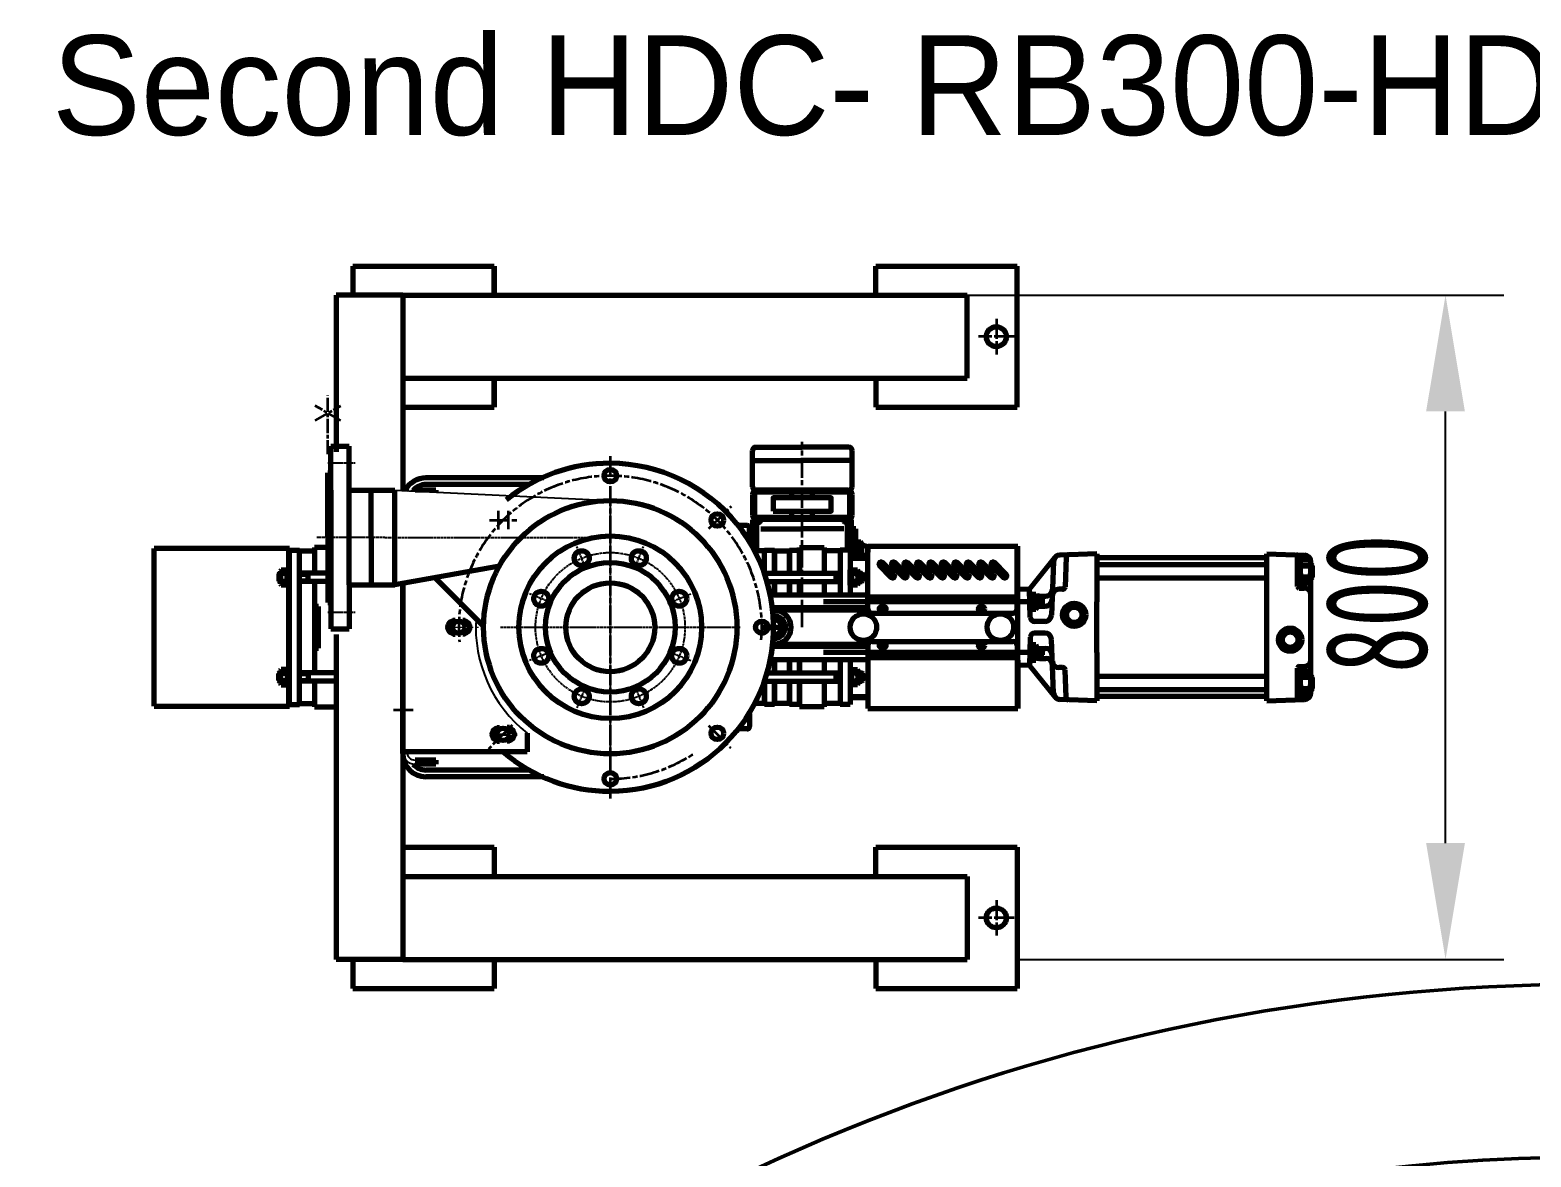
# Model space of a CAD drawing. Header units: millimetres. Extents: x 39335 to 110675, y -13954 to 36506.
# Drawn here: x 50725 to 52532, y 11491 to 12848 of the extents above; entities that cross this region are included whole.
import ezdxf

# ---------------------------------------------------------------- set-up
doc = ezdxf.new("R2010")
doc.units = ezdxf.units.MM
doc.linetypes.add('ACAD_ISO08W100', pattern=[36, 24, -3, 6, -3])
doc.linetypes.add('CENTERX2', pattern=[4, 2.5, -0.5, 0.5, -0.5])
doc.layers.add('AHL-CON-70', color=7, linetype='Continuous')
for name, color, linetype, lineweight in [('AM_0', 7, 'Continuous', 50), ('CAXA4', 3, 'Continuous', 25), ('M_EQUIP_E3', 3, 'Continuous', 35), ('M_EQUIP_E5', 2, 'Continuous', 50), ('M_EQUIP_E7', 7, 'Continuous', 70), ('M_EQUIP_E8', 8, 'ACAD_ISO08W100', 18), ('M_EQUIP_H_', 4, 'Continuous', 25), ('Object_Lines', 5, 'Continuous', 20), ('RED', 1, 'Continuous', 9)]:
    doc.layers.add(name, color=color, linetype=linetype, lineweight=lineweight)
doc.styles.add('\\M+5B1EA\\M+5D7BC', font='', dxfattribs={"width": 0.667})
doc.styles.add('ta', font='romai___.ttf')
doc.styles.get('\\M+5B1EA\\M+5D7BC').set_extended_font_data('FangSong_GB2312')
doc.dimstyles.new('\\M+5B1EA\\M+5D7BC', dxfattribs={"dimscale": 35, "dimtxt": 3.5, "dimasz": 4, "dimexe": 2, "dimexo": 0, "dimtad": 1, "dimdec": 1, "dimdsep": 46, "dimtxsty": '\\M+5B1EA\\M+5D7BC', "dimcen": 0, "dimdle": 6, "dimazin": 2, "dimtfac": 1, "dimtdec": 1, "dimtmove": 0, "dimatfit": 3, "dimfxl": 0, "dimtolj": 1, "dimtzin": 0, "dimarcsym": 0})

# ---------------------------------------------------------------- blocks, each defined once
blk = doc.blocks.new('TOIMITUSR')
at = {"layer": 'M_EQUIP_E3', "linetype": 'ACAD_ISO08W100', "lineweight": 35}
for p, q in [((30, 0), (130, 0)), ((87.5, -21.7), (112.5, 21.7)), ((87.5, 21.7), (112.5, -21.7))]:
    blk.add_line(p, q, dxfattribs=at)
blk = doc.blocks.new('A$C408A2458')
at = {"lineweight": 25}
blk.add_line((171.2, 259.6), (158.5, 0), dxfattribs=at)
at = {"layer": 'AHL-CON-70', "linetype": 'Continuous'}
for p, q in [((-1.5, 188.5), (-1.5, 176.5)), ((13.5, 188.5), (13.5, 176.5)), ((-130.5, 135), (-130.5, 123)), ((-115.5, 135), (-115.5, 123))]:
    blk.add_line(p, q, dxfattribs=at)
at = {"layer": 'AHL-CON-70'}
for centre, radius, start, end in [((-144, 235), 15, 90, 180), ((-144, 235), 10, 90, 180), ((156, 235), 15, 0, 18.9563)]:
    blk.add_arc(centre, radius, start, end, dxfattribs=at)
at = {"layer": 'AHL-CON-70', "linetype": 'Continuous'}
blk.add_arc((6, 0), 162, 86.2698, 141.8819, dxfattribs=at)
at = {"layer": 'M_EQUIP_E3', "color": 3, "linetype": 'ACAD_ISO08W100', "lineweight": 35}
for p, q in [((-94, 237.2), (-94, 262.8)), ((17.3, 188.5), (-5.5, 188.5)), ((17.4, 176.5), (-5, 176.5)), ((-112, 118), (-140.8, 146.8)), ((-123, 145), (-123, 112.3)), ((135.1, 145.4), (135.1, 112.6)), ((-111.8, 135), (-134.5, 135)), ((146.3, 135), (123.6, 135)), ((-111.6, 123), (-134.1, 123)), ((146.4, 123), (124, 123)), ((212.1, 0), (-200.1, 0)), ((-112.2, -118.2), (-139.4, -145)), ((124.9, -118.9), (151.9, -145.9)), ((-344, -486.4), (-344, -443.6)), ((356, -486.4), (356, -443.6)), ((-322.6, -465), (-365.4, -465)), ((377.4, -465), (334.6, -465))]:
    blk.add_line(p, q, dxfattribs=at)
at = {"layer": 'M_EQUIP_E3', "linetype": 'ACAD_ISO08W100', "lineweight": 35}
for p, q in [((-9, -197.8), (21, -197.8)), ((6, -231.2), (229.5, -231.2))]:
    blk.add_line(p, q, dxfattribs=at)
at = {"layer": 'M_EQUIP_E3', "color": 3, "linetype": 'ACAD_ISO08W100', "lineweight": 35}
for start, end in [(265.2657, 95.4934), (180, 213.6438)]:
    blk.add_arc((6, 0), 182.5, start, end, dxfattribs=at)
at = {"layer": 'M_EQUIP_E5', "linetype": 'Continuous', "lineweight": 70}
for p, q in [((-89, 549.2), (-89, 386.2)), ((-89, 549.2), (101, 549.2)), ((101, 386.2), (101, 549.2)), ((-59, 398.2), (-58.1, 399.2)), ((-49, 398.2), (-59, 398.2)), ((-59, 397.2), (-59, 398.2)), ((-58.1, 399.2), (-58.1, 397.2)), ((-58.1, 399.2), (-49.9, 399.2)), ((-49.9, 399.2), (-49, 398.2)), ((-49.9, 399.2), (-49.9, 397.2)), ((-49, 397.2), (-49, 398.2)), ((61.9, 399.2), (61, 398.2)), ((61, 397.2), (61, 398.2)), ((61, 398.2), (71, 398.2)), ((61.9, 399.2), (61.9, 397.2)), ((70.1, 399.2), (61.9, 399.2)), ((70.1, 399.2), (70.1, 397.2)), ((71, 398.2), (70.1, 399.2)), ((71, 397.2), (71, 398.2)), ((-89, 387.2), (101, 387.2)), ((-89, 386.2), (101, 386.2)), ((-87, 386.2), (-87, 374.2)), ((-43.5, 389.2), (-64.5, 389.2)), ((-64.5, 389.2), (-64.5, 387.2)), ((-64.5, 387.2), (-43.5, 387.2)), ((-63.2, 396.4), (-61.7, 397.1)), ((-63.2, 396.4), (-63.2, 390)), ((-61.7, 389.2), (-63.2, 390)), ((-61.7, 397.1), (-60.1, 397.1)), ((-60.1, 389.2), (-61.7, 389.2)), ((-47.1, 397.2), (-60.9, 397.2)), ((-47.1, 389.2), (-60.9, 389.2)), ((-60.1, 397.1), (-58.6, 396.4)), ((-58.6, 390), (-60.1, 389.2)), ((-58.6, 396.4), (-55.6, 397.1)), ((-58.6, 390), (-58.6, 396.4)), ((-55.6, 389.2), (-58.6, 390)), ((-55.6, 397.1), (-52.4, 397.1)), ((-52.4, 389.2), (-55.6, 389.2)), ((-52.4, 397.1), (-49.4, 396.4)), ((-49.4, 390), (-52.4, 389.2)), ((-49.4, 396.4), (-47.9, 397.1)), ((-49.4, 396.4), (-49.4, 390)), ((-47.9, 389.2), (-49.4, 390)), ((-47.9, 397.1), (-46.2, 397.1)), ((-46.2, 389.2), (-47.9, 389.2)), ((-46.2, 397.1), (-44.8, 396.4)), ((-44.8, 390), (-46.2, 389.2)), ((-44.8, 390), (-44.8, 396.4)), ((-43.5, 387.2), (-43.5, 389.2)), ((55.5, 387.2), (55.5, 389.2)), ((55.5, 389.2), (76.5, 389.2)), ((76.5, 387.2), (55.5, 387.2)), ((58.2, 397.1), (56.8, 396.4)), ((56.8, 390), (56.8, 396.4)), ((56.8, 390), (58.2, 389.2)), ((59.9, 397.1), (58.2, 397.1)), ((58.2, 389.2), (59.9, 389.2)), ((59.1, 397.2), (72.9, 397.2)), ((59.1, 389.2), (72.9, 389.2)), ((61.4, 396.4), (59.9, 397.1)), ((59.9, 389.2), (61.4, 390)), ((64.4, 397.1), (61.4, 396.4)), ((61.4, 396.4), (61.4, 390)), ((61.4, 390), (64.4, 389.2)), ((67.6, 397.1), (64.4, 397.1)), ((64.4, 389.2), (67.6, 389.2)), ((70.6, 396.4), (67.6, 397.1)), ((67.6, 389.2), (70.6, 390)), ((72.1, 397.1), (70.6, 396.4)), ((70.6, 390), (70.6, 396.4)), ((70.6, 390), (72.1, 389.2)), ((73.7, 397.1), (72.1, 397.1)), ((72.1, 389.2), (73.7, 389.2)), ((75.2, 396.4), (73.7, 397.1)), ((73.7, 389.2), (75.2, 390)), ((75.2, 396.4), (75.2, 390)), ((76.5, 389.2), (76.5, 387.2)), ((99, 386.2), (99, 374.2)), ((-87, 374.2), (99, 374.2)), ((-86, 374.2), (-86, 356.2)), ((-59, 330), (-59, 374.2)), ((-49, 363.7), (-59, 363.7)), ((-58.1, 374.2), (-58.1, 363.7)), ((-49.9, 374.2), (-49.9, 363.7)), ((-49, 330), (-49, 374.2)), ((61, 340), (61, 374.2)), ((61, 363.7), (71, 363.7)), ((61.9, 374.2), (61.9, 363.7)), ((70.1, 374.2), (70.1, 363.7)), ((71, 340), (71, 374.2)), ((98, 374.2), (98, 356.2)), ((-90, 356.2), (-90, 330)), ((-59, 356.2), (-90, 356.2)), ((61, 356.2), (-49, 356.2)), ((-19, 354.2), (-19, 351.2)), ((31, 354.2), (-19, 354.2)), ((-19, 351.2), (31, 351.2)), ((31, 351.2), (31, 354.2)), ((102, 356.2), (71, 356.2)), ((102, 340), (102, 356.2)), ((-116.5, -164.8), (-116.5, -154.9)), ((128.5, -164.8), (128.5, -154.9)), ((-98.1, -167.8), (-113.5, -167.8)), ((-86, -185.8), (-86, -174.8)), ((98, -185.8), (98, -174.8)), ((106, -170.8), (106, -170.3)), ((110.1, -167.8), (125.5, -167.8)), ((-87, -185.8), (-59, -185.8)), ((-87, -197.8), (-87, -185.8)), ((-59, -197.8), (-87, -197.8)), ((-59, -185.8), (-86, -185.8)), ((-86, -197.8), (-59, -197.8)), ((-86, -215.8), (-86, -197.8)), ((-59, -186.5), (-59, -276.8)), ((-49, -189.7), (-49, -276.8)), ((-49, -197.8), (-33, -197.8)), ((-34, -197.8), (-49, -197.8)), ((-33, -193.6), (-33, -310.1)), ((-17.3, -310.3), (-17.3, -196.1)), ((-16, -310.1), (-16, -196.3)), ((-14.7, -310.3), (-14.7, -196.4)), ((6, -182.8), (6, -212.8)), ((26.7, -310.3), (26.7, -196.4)), ((28, -310.1), (28, -196.3)), ((29.3, -310.3), (29.3, -196.1)), ((45, -193.6), (45, -310.1)), ((61, -197.8), (45, -197.8)), ((46, -197.8), (61, -197.8)), ((61, -189.7), (61, -276.8)), ((71, -185.8), (99, -185.8)), ((71, -186.5), (71, -276.8)), ((99, -197.8), (71, -197.8)), ((71, -197.8), (98, -197.8)), ((98, -197.8), (98, -215.8)), ((99, -185.8), (99, -197.8)), ((-87, -227.8), (-87, -215.8)), ((-87, -215.8), (-59, -215.8)), ((-59, -215.8), (-86, -215.8)), ((-33, -215.8), (-49, -215.8)), ((-49, -215.8), (-34, -215.8)), ((45, -215.8), (61, -215.8)), ((61, -215.8), (46, -215.8)), ((98, -215.8), (71, -215.8)), ((71, -215.8), (99, -215.8)), ((99, -215.8), (99, -227.8)), ((-90, -257.8), (-90, -227.8)), ((-90, -227.8), (-59, -227.8)), ((-59, -227.8), (-87, -227.8)), ((-33, -227.8), (-49, -227.8)), ((-49, -227.8), (-34, -227.8)), ((45, -227.8), (61, -227.8)), ((61, -227.8), (46, -227.8)), ((99, -227.8), (71, -227.8)), ((71, -227.8), (102, -227.8)), ((102, -227.8), (102, -257.8)), ((-59, -257.8), (-90, -257.8)), ((-86, -276.8), (-86, -257.8)), ((-33, -257.8), (-49, -257.8)), ((-24.5, -523.2), (-24.5, -257)), ((36.5, -523.2), (36.5, -257)), ((61, -257.8), (45, -257.8)), ((102, -257.8), (71, -257.8)), ((98, -276.8), (98, -257.8)), ((-33, -276.8), (-87, -276.8)), ((-87, -288.8), (-87, -276.8)), ((-33, -288.8), (-87, -288.8)), ((-79, -310.1), (-79, -288.8)), ((-77.3, -288.8), (-77.3, -310.1)), ((-65, -290.4), (-65, -288.8)), ((-49, -271.7), (-59, -271.7)), ((-58.1, -276.8), (-58.1, -271.7)), ((-49.9, -276.8), (-49.9, -271.7)), ((-43, -290.4), (-43, -288.8)), ((99, -276.8), (45, -276.8)), ((99, -288.8), (45, -288.8)), ((55, -290.4), (55, -288.8)), ((56.7, -288.8), (75.3, -288.8)), ((71, -271.7), (61, -271.7)), ((61.9, -276.8), (61.9, -271.7)), ((70.1, -276.8), (70.1, -271.7)), ((77, -290.4), (77, -288.8)), ((89.3, -288.8), (89.3, -310.1)), ((91, -288.8), (91, -310.1)), ((99, -288.8), (99, -276.8)), ((-43, -290.4), (-65, -290.4)), ((-63.2, -297.6), (-63.2, -291.2)), ((-47.1, -290.4), (-60.9, -290.4)), ((-47.1, -298.4), (-60.9, -298.4)), ((-59, -298.4), (-59, -303.4)), ((-59, -303.4), (-58.1, -304.3)), ((-49, -303.4), (-59, -303.4)), ((-58.6, -291.2), (-58.6, -297.6)), ((-58.1, -304.3), (-58.1, -298.4)), ((-58.1, -304.3), (-49.9, -304.3)), ((-49.9, -304.3), (-49.9, -298.4)), ((-49.9, -304.3), (-49, -303.4)), ((-49.4, -297.6), (-49.4, -291.2)), ((-49, -298.4), (-49, -303.4)), ((-44.8, -291.2), (-44.8, -297.6)), ((77, -290.4), (55, -290.4)), ((56.8, -297.6), (56.8, -291.2)), ((72.9, -290.4), (59.1, -290.4)), ((72.9, -298.4), (59.1, -298.4)), ((61, -298.4), (61, -303.4)), ((61, -303.4), (61.9, -304.3)), ((71, -303.4), (61, -303.4)), ((61.4, -291.2), (61.4, -297.6)), ((61.9, -304.3), (61.9, -298.4)), ((61.9, -304.3), (70.1, -304.3)), ((70.1, -304.3), (70.1, -298.4)), ((70.1, -304.3), (71, -303.4)), ((70.6, -297.6), (70.6, -291.2)), ((71, -298.4), (71, -303.4)), ((75.2, -291.2), (75.2, -297.6)), ((-91.7, -310.1), (-91.7, -490.8)), ((-16, -310.1), (-91.7, -310.1)), ((-30.5, -310.1), (-30.5, -490.1)), ((-11, -315.1), (-11, -485.1)), ((23, -315.1), (23, -485.1)), ((28, -310.1), (103.7, -310.1)), ((42.5, -310.1), (42.5, -490.1)), ((66.1, -338.4), (80.3, -324.2)), ((103.7, -310.1), (103.7, -490.8)), ((-16, -326.4), (-17.5, -327.3)), ((-17.5, -327.3), (-17.5, -329)), ((-17.5, -329), (-16, -329.9)), ((-14.5, -327.3), (-16, -326.4)), ((-16, -329.9), (-14.5, -329)), ((-14.5, -329), (-14.5, -327.3)), ((26.5, -327.3), (28, -326.4)), ((26.5, -329), (26.5, -327.3)), ((28, -329.9), (26.5, -329)), ((28, -326.4), (29.5, -327.3)), ((29.5, -329), (28, -329.9)), ((29.5, -327.3), (29.5, -329)), ((66.1, -353.4), (80.3, -339.2)), ((69.7, -341.9), (83.8, -327.8)), ((69.7, -356.9), (83.8, -342.8)), ((66.1, -368.4), (80.3, -354.2)), ((69.7, -371.9), (83.8, -357.8)), ((66.1, -383.4), (80.3, -369.2)), ((69.7, -386.9), (83.8, -372.8)), ((66.1, -398.4), (80.3, -384.2)), ((69.7, -401.9), (83.8, -387.8)), ((66.1, -413.4), (80.3, -399.2)), ((66.1, -428.4), (80.3, -414.2)), ((69.7, -416.9), (83.8, -402.8)), ((66.1, -443.4), (80.3, -429.2)), ((69.7, -431.9), (83.8, -417.8)), ((69.7, -446.9), (83.8, -432.8)), ((-16, -445.4), (-17.5, -446.3)), ((-17.5, -446.3), (-17.5, -448)), ((-17.5, -448), (-16, -448.9)), ((-14.5, -446.3), (-16, -445.4)), ((-16, -448.9), (-14.5, -448)), ((-14.5, -448), (-14.5, -446.3)), ((26.5, -446.3), (28, -445.4)), ((26.5, -448), (26.5, -446.3)), ((28, -448.9), (26.5, -448)), ((28, -445.4), (29.5, -446.3)), ((29.5, -448), (28, -448.9)), ((29.5, -446.3), (29.5, -448)), ((66.1, -458.4), (80.3, -444.2)), ((69.7, -461.9), (83.8, -447.8)), ((66.1, -473.4), (80.3, -459.2)), ((69.7, -476.9), (83.8, -462.8)), ((-16, -490.1), (-91.7, -490.1)), ((-33.8, -490.8), (-91.7, -490.8)), ((-40, -504.8), (-78, -535.6)), ((-40, -504.8), (-39.5, -490.8)), ((-5.8, -505.9), (-40, -504.8)), ((-39.5, -490.8), (51.5, -490.8)), ((-33.8, -490.8), (-33.8, -490.1)), ((-33.7, -506.1), (-33.7, -512.5)), ((-17.5, -505.3), (-31.4, -505.3)), ((-29.1, -512.5), (-29.1, -506.1)), ((-19.8, -506.1), (-19.8, -512.5)), ((-15.2, -512.5), (-15.2, -506.1)), ((17.8, -505.9), (52, -504.8)), ((27.2, -512.5), (27.2, -506.1)), ((28, -490.1), (103.7, -490.1)), ((29.5, -505.3), (43.4, -505.3)), ((31.8, -506.1), (31.8, -512.5)), ((41.1, -512.5), (41.1, -506.1)), ((45.7, -506.1), (45.7, -512.5)), ((45.8, -490.8), (45.8, -490.1)), ((45.8, -490.8), (103.7, -490.8)), ((52, -504.8), (51.5, -490.8)), ((52, -504.8), (90, -535.6)), ((-31.5, -517.1), (-31.5, -513.3)), ((-31.5, -517.1), (-31.5, -524.6)), ((-17.5, -513.3), (-31.4, -513.3)), ((-29.5, -513.3), (-29.5, -517.9)), ((-28.6, -518.8), (-29.5, -517.9)), ((-29.5, -517.9), (-19.5, -517.9)), ((-28.6, -518.8), (-28.5, -513.3)), ((-20.4, -518.8), (-28.6, -518.8)), ((-20.4, -518.8), (-20.4, -513.3)), ((-19.5, -517.9), (-20.4, -518.8)), ((-19.5, -513.3), (-19.5, -517.9)), ((-19.5, -517.1), (-19.5, -524.2)), ((-1, -523.5), (-1, -510.9)), ((13, -523.5), (13, -510.9)), ((29.5, -513.3), (43.4, -513.3)), ((31.5, -513.3), (31.5, -517.9)), ((31.5, -517.1), (31.5, -524.2)), ((41.5, -517.9), (31.5, -517.9)), ((31.5, -517.9), (32.4, -518.8)), ((32.4, -518.8), (32.4, -513.3)), ((32.4, -518.8), (40.6, -518.8)), ((40.6, -518.8), (40.5, -513.3)), ((40.6, -518.8), (41.5, -517.9)), ((41.5, -513.3), (41.5, -517.9)), ((43.5, -517.1), (43.5, -513.3)), ((43.5, -517.1), (43.5, -524.6)), ((-82.5, -585.8), (-81, -541.5)), ((-73.2, -533.8), (-8.7, -531.5)), ((-42.6, -544.8), (-42.6, -540.4)), ((85.2, -533.8), (20.7, -531.5)), ((51.7, -544.7), (51.7, -540.3)), ((94.5, -585.8), (93, -541.5)), ((-78.4, -549), (-45.5, -547.8)), ((90.4, -549), (54.6, -547.7)), ((-24.5, -585.8), (-82.5, -585.8)), ((-77.5, -790.8), (-77.5, -585.8)), ((-69.2, -790.8), (-69.2, -585.8)), ((-53.2, -790.8), (-53.2, -585.8)), ((-24.5, -585.8), (36.5, -585.8)), ((94.5, -585.8), (36.5, -585.8)), ((65.2, -790.8), (65.2, -585.8)), ((81.2, -790.8), (81.2, -585.8)), ((89.5, -790.8), (89.5, -585.8)), ((-82.5, -790.8), (-34.5, -790.8)), ((-82.5, -790.8), (-80.9, -836.1)), ((-34.5, -790.8), (46.5, -790.8)), ((46.5, -790.8), (94.5, -790.8)), ((94.5, -790.8), (92.9, -836.1)), ((-79.3, -827.8), (-43.2, -827.8)), ((-72.3, -830.8), (-75, -832.4)), ((-61.2, -830.8), (-72.3, -830.8)), ((-50.1, -830.8), (-61.2, -830.8)), ((-47.3, -832.4), (-50.1, -830.8)), ((-41.2, -829.8), (-41.2, -835.8)), ((53.2, -829.8), (53.2, -835.8)), ((55.2, -827.8), (91.3, -827.8)), ((62.1, -830.8), (59.3, -832.4)), ((73.2, -830.8), (62.1, -830.8)), ((84.3, -830.8), (73.2, -830.8)), ((87, -832.4), (84.3, -830.8)), ((-75, -832.4), (-73.6, -831.6)), ((-75, -832.4), (-75, -842.2)), ((-75, -842.2), (-75, -832.4)), ((-73.6, -843), (-75, -842.2)), ((-75, -842.2), (-72.3, -843.8)), ((-72.9, -843.8), (84.9, -843.8)), ((-69.2, -843.8), (-69.2, -844.5)), ((-69.2, -844.5), (-61.2, -844.5)), ((-61.2, -844.5), (-69.2, -844.5)), ((-69.2, -844.5), (-67.9, -845.8)), ((-68.1, -832.4), (-68.1, -842.2)), ((-68.1, -842.2), (-68.1, -832.4)), ((-67.9, -845.8), (-61.2, -845.8)), ((-53.2, -844.5), (-61.2, -844.5)), ((-61.2, -844.5), (-53.2, -844.5)), ((-61.2, -845.8), (-54.5, -845.8)), ((-54.5, -845.8), (-53.2, -844.5)), ((-53.2, -844.5), (-53.2, -843.8)), ((-50.1, -843.8), (-47.3, -842.2)), ((-47.3, -842.2), (-47.3, -832.4)), ((59.3, -832.4), (60.7, -831.6)), ((59.3, -842.2), (59.3, -832.4)), ((59.3, -832.4), (59.3, -842.2)), ((60.7, -843), (59.3, -842.2)), ((59.3, -842.2), (62.1, -843.8)), ((65.2, -843.8), (65.2, -844.5)), ((73.2, -844.5), (65.2, -844.5)), ((65.2, -844.5), (73.2, -844.5)), ((65.2, -844.5), (66.5, -845.8)), ((66.3, -842.2), (66.3, -832.4)), ((66.3, -832.4), (66.3, -842.2)), ((66.5, -845.8), (73.2, -845.8)), ((73.2, -844.5), (81.2, -844.5)), ((81.2, -844.5), (73.2, -844.5)), ((73.2, -845.8), (79.9, -845.8)), ((79.9, -845.8), (81.2, -844.5)), ((81.2, -844.5), (81.2, -843.8)), ((84.3, -843.8), (87, -842.2)), ((87, -842.2), (87, -832.4))]:
    blk.add_line(p, q, dxfattribs=at)
for points in [[(-61.2, -827.8), (-76.2, -827.8), (-76.2, -830.8), (-61.2, -830.8), (-46.2, -830.8), (-46.2, -827.8)], [(73.2, -827.8), (58.2, -827.8), (58.2, -830.8), (73.2, -830.8), (88.2, -830.8), (88.2, -827.8)]]:
    blk.add_lwpolyline(points, close=True, dxfattribs=at)
for points in [[(-61.2, -830.8, -0.143534), (-54.2, -832.4), (-54.2, -842.2), (-54.2, -832.4, -0.28521), (-48.7, -831.6), (-47.3, -832.4), (-47.3, -842.2), (-48.7, -843, -0.28521), (-54.2, -842.2, -0.11397), (-59.7, -843.8)], [(73.2, -830.8, -0.143534), (80.1, -832.4), (80.1, -842.2), (80.1, -832.4, -0.28521), (85.7, -831.6), (87, -832.4), (87, -842.2), (85.7, -843, -0.28521), (80.1, -842.2, -0.11397), (74.7, -843.8)]]:
    blk.add_lwpolyline(points, format="xyb", dxfattribs=at)
for centre, radius in [((6, -304.8), 16), ((-16, -328.1), 3.5), ((28, -328.1), 3.5), ((-16, -328.1), 1.73), ((-16, -328.1), 1), ((28, -328.1), 1.73), ((28, -328.1), 1), ((-16, -447.1), 3.5), ((-16, -447.1), 1.73), ((-16, -447.1), 1), ((28, -447.1), 3.5), ((28, -447.1), 1.73), ((28, -447.1), 1), ((6, -469.8), 16), ((21, -558.8), 14), ((21, -558.8), 9.29), ((-9, -818.8), 14), ((-9, -818.8), 9.29)]:
    blk.add_circle(centre, radius, dxfattribs=at)
for centre, radius, start, end in [((-113.5, -164.8), 3, 180, 270), ((125.5, -164.8), 3, 270, 0), ((6, -197.8), 20, 176.195, 3.805), ((6, -197.8), 13.3, 176.7121, 3.2879), ((6, -197.8), 10, 176.7385, 187.5946), ((6, -197.8), 8.65, 176.6508, 3.3492), ((6, -197.8), 10, 255.0686, 3.2615), ((-60.9, -294.2), 3.73, 51.7868, 128.2132), ((-60.9, -294.7), 3.73, 231.7868, 308.2132), ((-54, -304.2), 13.7, 70.3471, 109.6529), ((-54, -284.7), 13.7, 250.3471, 289.6529), ((-47.1, -294.2), 3.73, 51.7868, 128.2132), ((-47.1, -294.7), 3.73, 231.7868, 308.2132), ((59.1, -294.2), 3.73, 51.7868, 128.2132), ((59.1, -294.7), 3.73, 231.7868, 308.2132), ((66, -304.2), 13.7, 70.3471, 109.6529), ((66, -284.7), 13.7, 250.3471, 289.6529), ((72.9, -294.2), 3.73, 51.7868, 128.2132), ((72.9, -294.7), 3.73, 231.7868, 308.2132), ((-16, -326.1), 2.25, 20.7424, 159.2576), ((-16, -315.1), 5, 0, 90), ((28, -315.1), 5, 90, 180), ((28, -326.1), 2.25, 20.7424, 159.2576), ((82, -326), 2.5, 315, 135), ((-16, -330.1), 2.25, 200.7424, 339.2576), ((28, -330.1), 2.25, 200.7424, 339.2576), ((67.9, -340.1), 2.5, 135, 315), ((82, -341), 2.5, 315, 135), ((67.9, -355.1), 2.5, 135, 315), ((82, -356), 2.5, 315, 135), ((67.9, -370.1), 2.5, 135, 315), ((82, -371), 2.5, 315, 135), ((67.9, -385.1), 2.5, 135, 315), ((82, -386), 2.5, 315, 135), ((67.9, -400.1), 2.5, 135, 315), ((67.9, -415.1), 2.5, 135, 315), ((82, -401), 2.5, 315, 135), ((82, -416), 2.5, 315, 135), ((67.9, -430.1), 2.5, 135, 315), ((82, -431), 2.5, 315, 135), ((67.9, -445.1), 2.5, 135, 315), ((82, -446), 2.5, 315, 135), ((67.9, -460.1), 2.5, 135, 315), ((82, -461), 2.5, 315, 135), ((-16, -485.1), 5, 270, 0), ((28, -485.1), 5, 180, 270), ((67.9, -475.1), 2.5, 135, 315), ((-36.5, -510.3), 5, 56.4627, 88), ((-31.4, -509.1), 3.73, 51.7868, 128.2132), ((-24.5, -519.1), 13.7, 70.3471, 109.6529), ((-17.5, -509.1), 3.73, 51.7868, 128.2132), ((-6, -510.9), 5, 0, 88), ((18, -510.9), 5, 92, 180), ((29.5, -509.1), 3.73, 51.7868, 128.2132), ((36.5, -519.1), 13.7, 70.3471, 109.6529), ((43.4, -509.1), 3.73, 51.7868, 128.2132), ((48.5, -510.3), 5, 92, 123.5373), ((-31.4, -509.6), 3.73, 231.7868, 308.2132), ((-24.5, -499.6), 13.7, 250.3471, 289.6529), ((-27.5, -524.2), 8, 272, 0), ((-17.5, -509.6), 3.73, 231.7868, 308.2132), ((-9, -523.5), 8, 272, 0), ((21, -523.5), 8, 180, 268), ((29.5, -509.6), 3.73, 231.7868, 308.2132), ((39.5, -524.2), 8, 180, 268), ((36.5, -499.6), 13.7, 250.3471, 289.6529), ((43.4, -509.6), 3.73, 231.7868, 308.2132), ((-73, -541.8), 8, 92, 178), ((-34.6, -540.4), 8, 92, 180), ((-39.5, -524.6), 8, 272, 0), ((51.5, -524.6), 8, 180, 268), ((43.7, -540.3), 8, 0, 88), ((85, -541.8), 8, 2, 88), ((-78.3, -552), 3, 92, 178), ((-45.6, -544.8), 3, 272, 0), ((21, -558.8), 10.4, 159.6792, 112.4906), ((54.7, -544.7), 3, 180, 268), ((90.3, -552), 3, 2, 88), ((-9, -818.8), 10.4, 159.6792, 112.4906), ((-79.3, -825.8), 2, 182, 270), ((-71.5, -836.5), 5.31, 49.9494, 113.6242), ((-61.9, -843.4), 12.6, 86.6678, 119.3401), ((-43.2, -829.8), 2, 0, 90), ((55.2, -829.8), 2, 90, 180), ((62.8, -836.5), 5.31, 49.9494, 113.6242), ((72.4, -843.4), 12.6, 86.6678, 119.3401), ((91.3, -825.8), 2, 270, 358), ((-72.9, -835.8), 8, 182, 270), ((-71.5, -838.2), 5.31, 246.3758, 310.0506), ((-61.9, -831.2), 12.6, 240.6599, 273.3322), ((-33.2, -835.8), 8, 180, 270), ((45.2, -835.8), 8, 270, 0), ((62.8, -838.2), 5.31, 246.3758, 310.0506), ((72.4, -831.2), 12.6, 240.6599, 273.3322), ((84.9, -835.8), 8, 270, 358)]:
    blk.add_arc(centre, radius, start, end, dxfattribs=at)
at = {"layer": 'M_EQUIP_E7'}
for p, q in [((-394, 250), (-394, 330)), ((-2.6, 330), (-394, 330)), ((171.2, 336.4), (4, 336.4)), ((4, 336.4), (4, 314.4)), ((114, 340), (36, 340)), ((36, 340), (36, 336.4)), ((114, 340), (192, 340)), ((171.2, 336.4), (224, 336.4)), ((192, 340), (192, 336.4)), ((406, 330), (217.4, 330)), ((224, 336.4), (224, 314.4)), ((406, 250), (406, 330)), ((-394, 310), (-429, 310)), ((-429, 310), (-429, 140)), ((56.9, 314.4), (4, 314.4)), ((56.9, 314.4), (224, 314.4)), ((56.9, 314.4), (56.9, 259.6)), ((171.2, 314.4), (171.2, 259.6)), ((441, 310), (406, 310)), ((441, 310), (441, 140)), ((114, 288), (56.9, 288)), ((114, 288), (171.2, 288)), ((-394, 250), (-394, -430)), ((58.6, 250), (-394, 250)), ((-294, 250), (-294, -430)), ((-259, 250), (-259, 140)), ((58.6, 250), (-144, 250)), ((406, 250), (170.7, 250)), ((271, 250), (271, 140)), ((306, 250), (306, -430)), ((406, 250), (406, -430)), ((406, 250), (406, -281.2)), ((-154, 230), (-159, 230)), ((171, 230), (169.7, 230)), ((-154, 210), (-159, 210)), ((171, 210), (168.7, 210)), ((-394, 140), (-429, 140)), ((-259, 140), (-294, 140)), ((306, 140), (271, 140)), ((271, 140), (306, 140)), ((406, 140), (441, 140)), ((441, 140), (406, 140)), ((-121.4, 100), (-144, 100)), ((-394, -320), (-429, -320)), ((-429, -320), (-429, -490)), ((-294, -320), (-259, -320)), ((-259, -320), (-259, -490)), ((271, -320), (271, -490)), ((306, -320), (271, -320)), ((406, -320), (441, -320)), ((441, -320), (441, -490)), ((-294, -430), (-394, -430)), ((306, -430), (406, -430)), ((-259, -490), (-429, -490)), ((271, -490), (441, -490))]:
    blk.add_line(p, q, dxfattribs=at)
at = {"layer": 'M_EQUIP_E7', "linetype": 'Continuous'}
for p, q in [((79.5, 133.6), (56.9, 259.6)), ((56.9, 259.6), (171.2, 259.6)), ((-146, 250), (58.6, 250)), ((-174, 80), (-174, 222)), ((-166, 97.9), (-166, 222)), ((178, 97.9), (178, 222)), ((186, 80), (186, 222)), ((7.4, 152.5), (65.6, 210.7)), ((-73, -130.4), (-74.3, -131.7))]:
    blk.add_line(p, q, dxfattribs=at)
at = {"layer": 'M_EQUIP_E7', "color": 7, "linetype": 'Continuous', "lineweight": 70}
for p, q in [((-144, 100), (-144, 250)), ((-159, 210), (-159, 235)), ((-154, 210), (-154, 235)), ((171, 210), (171, 235))]:
    blk.add_line(p, q, dxfattribs=at)
at = {"layer": 'M_EQUIP_E7', "lineweight": 70}
for p, q in [((98, -176.7), (135.5, -176.7)), ((102.1, -171.7), (135.5, -171.7)), ((124.5, -167.8), (124.5, -171.7)), ((135.5, -171.7), (135.5, -181.2)), ((136, -176.2), (136, -286.2)), ((138.5, -176.2), (138.5, -286.2)), ((166, -171.2), (141, -171.2)), ((166, -173.7), (141, -173.7)), ((168.5, -286.2), (168.5, -176.2)), ((171, -175.2), (171, -287.2)), ((171, -286.2), (171, -176.2)), ((175, -171.2), (219, -171.2)), ((207, -171.2), (207, -231.2)), ((223, -175.2), (223, -231.2)), ((124.7, -181.2), (124.7, -231.2)), ((136, -181.2), (134.8, -181.2)), ((136, -231.2), (136, -181.2)), ((223, -186.2), (223, -188.2)), ((124.7, -281.2), (124.7, -231.2)), ((136, -231.2), (136, -281.2)), ((138.5, -218.7), (146, -218.7)), ((162, -218.7), (168.5, -218.7)), ((207, -291.2), (207, -231.2)), ((223, -287.2), (223, -231.2)), ((138.5, -243.7), (146, -243.7)), ((162, -243.7), (168.5, -243.7)), ((99, -285.7), (135.5, -285.7)), ((136, -281.2), (134.8, -281.2)), ((135.5, -290.7), (135.5, -281.2)), ((141, -288.7), (166, -288.7)), ((223, -276.2), (223, -274.2)), ((91, -290.7), (135.5, -290.7)), ((98.5, -295.7), (91, -295.7)), ((98.5, -295.7), (124.5, -295.7)), ((124.5, -295.7), (124.5, -290.7)), ((141, -291.2), (166, -291.2)), ((175, -291.2), (219, -291.2))]:
    blk.add_line(p, q, dxfattribs=at)
at = {"layer": 'M_EQUIP_E7', "linetype": 'Continuous', "lineweight": 70}
for p, q in [((105.9, -295.7), (91.1, -295.7)), ((91.1, -302.7), (93.1, -307.3)), ((105.9, -302.7), (91.1, -302.7)), ((93.6, -301.6), (93.6, -296.9)), ((103.4, -301.6), (103.4, -296.9)), ((105.9, -302.7), (103.9, -307.3)), ((108.4, -301.6), (108.4, -296.9))]:
    blk.add_line(p, q, dxfattribs=at)
at = {"layer": 'M_EQUIP_E7', "lineweight": 70}
blk.add_lwpolyline([(146, -196.2), (146, -266.2), (162, -266.2), (162, -196.2)], close=True, dxfattribs=at)
at = {"layer": 'M_EQUIP_E7', "linetype": 'Continuous'}
for centre in [(6, 182.5), (-123, 129), (-176.5, 0), (188.5, 0), (-121.7, -129), (135.1, -129), (6, -182.5)]:
    blk.add_circle(centre, 7.5, dxfattribs=at)
at = {"layer": 'M_EQUIP_E7'}
for centre, radius in [((6, 0), 152.5), ((6, 0), 110), ((-28.4, 83.1), 9), ((40.4, 83.1), 9), ((6, 0), 78), ((-77.1, 34.4), 9), ((6, 0), 53.5), ((89.2, 34.4), 9), ((-77.1, -34.4), 9), ((89.2, -34.4), 9), ((-28.4, -83.1), 9), ((40.4, -83.1), 9), ((-344, -465), 12), ((356, -465), 12)]:
    blk.add_circle(centre, radius, dxfattribs=at)
at = {"layer": 'M_EQUIP_E7', "linetype": 'Continuous'}
for centre, radius, start, end in [((-146, 222), 28, 90, 180), ((-146, 222), 20, 129.8434, 180), ((158, 222), 28, 0, 63.4039), ((158, 222), 20, 0, 50.1566), ((6, 188.5), 7.5, 359.9991, 180), ((6, 176.5), 7.5, 180, 0.0009), ((-123, 135), 7.5, 359.9991, 180), ((-123, 123), 7.5, 180, 0.0009)]:
    blk.add_arc(centre, radius, start, end, dxfattribs=at)
at = {"layer": 'M_EQUIP_E7'}
for start, end in [(139.4196, 180.2394), (359.7606, 39.0796), (180.2394, 270), (258.2949, 359.7606)]:
    blk.add_arc((6, 0.8), 197.5, start, end, dxfattribs=at)
at = {"layer": 'M_EQUIP_E7', "lineweight": 70}
for centre, radius, start, end in [((134.8, -178.7), 2.5, 180, 270), ((141, -176.2), 5, 90, 180), ((141, -176.2), 2.5, 90, 180), ((166, -176.2), 5, 0, 90), ((166, -176.2), 2.5, 0, 90), ((175, -175.2), 4, 90, 180), ((219, -175.2), 4, 0, 90), ((134.8, -283.7), 2.5, 90, 180), ((141, -286.2), 5, 180, 270), ((141, -286.2), 2.5, 180, 270), ((166, -286.2), 5, 270, 0), ((166, -286.2), 2.5, 270, 0), ((175, -287.2), 4, 180, 270), ((219, -287.2), 4, 270, 0)]:
    blk.add_arc(centre, radius, start, end, dxfattribs=at)
at = {"layer": 'M_EQUIP_E7', "linetype": 'Continuous', "lineweight": 70}
for centre, radius, start, end in [((91.1, -298.9), 3.19, 39.3443, 91.8878), ((91.1, -299.5), 3.19, 268.1122, 320.6557), ((98.5, -304.7), 6, 201.4407, 338.5593), ((98.5, -306.7), 11, 63.3722, 116.6278), ((98.5, -291.7), 11, 243.3722, 296.6278), ((105.9, -298.9), 3.19, 39.3443, 140.6557), ((105.9, -299.5), 3.19, 219.3443, 320.6557)]:
    blk.add_arc(centre, radius, start, end, dxfattribs=at)
at = {"layer": 'M_EQUIP_E8'}
blk.add_line((6, 198.3), (6, 158.7), dxfattribs=at)
at = {"layer": 'M_EQUIP_H_', "linetype": 'CENTERX2'}
for p, q in [((114, 271.6), (114, 353.4)), ((24, 340), (24, 307.4)), ((204, 340), (204, 307.4)), ((114, 271.6), (114, 0)), ((6, 132.3), (6, -156.5)), ((-22.7, 69.2), (-34.2, 97.1)), ((34.7, 69.2), (46.2, 97.1)), ((-63.2, 28.7), (-91.1, 40.2)), ((75.2, 28.7), (103.1, 40.2)), ((163.5, 0), (-163.5, 0)), ((-63.2, -28.7), (-91.1, -40.2)), ((75.2, -28.7), (103.1, -40.2)), ((-22.7, -69.2), (-34.2, -97.1)), ((34.7, -69.2), (46.2, -97.1))]:
    blk.add_line(p, q, dxfattribs=at)
blk.add_circle((6, 0), 90, dxfattribs=at)
at = {"layer": 'M_EQUIP_E3', "linetype": 'ACAD_ISO08W100', "lineweight": 35, "xscale": 0.7100000000000364, "yscale": 0.7100000000000364, "zscale": 0.7100000000000364}
blk.add_blockref('TOIMITUSR', (193, 340), dxfattribs=at)
blk = doc.blocks.new('*D292')
at = {"layer": 'CAXA4', "color": 0, "lineweight": -2, "transparency": 16777216}
for p, q in [((51853.4, 12528.9), (52499.4, 12528.9)), ((52429.4, 11868.9), (52429.4, 12388.9)), ((51913.4, 11728.9), (52499.4, 11728.9))]:
    blk.add_line(p, q, dxfattribs=at)
at = {"layer": 'CAXA4', "color": 0, "transparency": 16777216}
for points in [[(52406, 12388.9), (52452.7, 12388.9), (52429.4, 12528.9)], [(52406, 11868.9), (52452.7, 11868.9), (52429.4, 11728.9)]]:
    blk.add_solid(points, dxfattribs=at)
at = {"layer": 'DEFPOINTS', "color": 0, "transparency": 16777216}
for p in [(51853.4, 12528.9), (52429.4, 12528.9), (51913.4, 11728.9)]:
    blk.add_point(p, dxfattribs=at)
at = {"layer": 'CAXA4', "color": 0, "transparency": 16777216, "insert": (52346.3, 12157.2), "char_height": 122.5, "attachment_point": 5, "rotation": 90, "style": '\\M+5B1EA\\M+5D7BC'}
blk.add_mtext('\\A1;800', dxfattribs=at)
blk = doc.blocks.new('qwrgfqwefqwe')
at = {"layer": 'AM_0'}
for radius, end in [(2375, 270), (2167, 231.8058)]:
    blk.add_arc((3796744.23, -147000.77), radius, 90, end, dxfattribs=at)

msp = doc.modelspace()

# ---------------------------------------------------------------- block references
at = {"rotation": 90}
msp.add_blockref('A$C408A2458', (51423.42, 12122.9), dxfattribs=at)
at = {"layer": 'RED'}
msp.add_blockref('qwrgfqwefqwe', (-3744140.81, 156324.66), dxfattribs=at)

# ---------------------------------------------------------------- texts
at = {"layer": 'Object_Lines', "color": 7, "insert": (52650.57, 12720.12), "char_height": 120, "attachment_point": 9, "style": 'ta'}
msp.add_mtext('\\PSecond HDC- RB300-HD4', dxfattribs=at)

# ---------------------------------------------------------------- dimensions: what is measured, and where the dimension line sits
at = {"layer": 'CAXA4', "color": 253}
dim = msp.add_linear_dim(base=(52429.38, 12528.9), p1=(51913.42, 11728.9), p2=(51853.42, 12528.9), angle=90, dimstyle='\\M+5B1EA\\M+5D7BC', dxfattribs=at)
dim.commit()
dim.dimension.update_dxf_attribs({"geometry": '*D292', "text_midpoint": (52429.38, 12157.22), "dimtype": 160})

doc.saveas('drawing.dxf')
